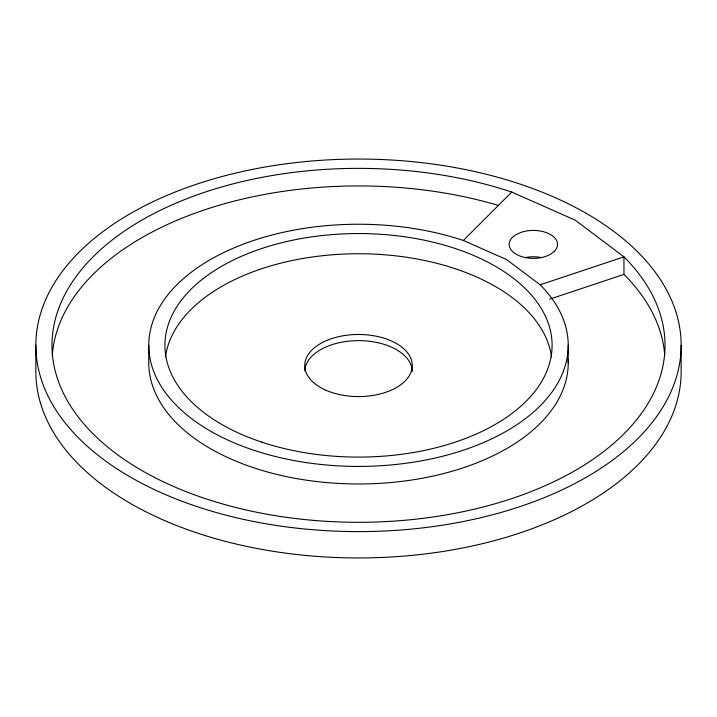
<?xml version="1.0" encoding="UTF-8"?>
<svg xmlns="http://www.w3.org/2000/svg" width="717" height="717" viewBox="0 0 717 717"><rect width="100%" height="100%" fill="white"/><g stroke="black" fill="none" stroke-linecap="round" stroke-linejoin="round"><path stroke-width="1.08" d="M511.759 192.066A306.517 176.965 0 0 0 56.643 314.602A306.517 176.965 0 0 0 411.728 519.61A306.517 176.965 0 0 0 623.951 256.847L540.125 284.783A209.722 121.083 0 0 1 394.915 464.571A209.722 121.083 0 0 1 151.959 324.299A209.722 121.083 0 0 1 463.361 240.464L511.759 192.066L575.24 220.191L623.951 256.847L623.951 274.405A306.517 176.965 0 0 1 664.731 355.22M549.679 299.168L623.951 274.405M463.361 240.464L506.794 259.706L540.125 284.783M681.15 345.325A322.65 186.277 0 0 1 197.175 506.65A322.65 186.277 0 0 1 197.175 184A322.65 186.277 0 0 1 681.15 345.325L681.15 371.675A322.65 186.277 0 0 1 358.5 557.951A322.65 186.277 0 0 1 35.85 371.675L35.85 345.325M568.222 345.325L568.222 362.892M148.778 345.325L148.778 362.892A209.722 121.083 0 0 0 361.314 483.966A209.722 121.083 0 0 0 568.151 359.638M165.493 356.896A193.59 111.771 0 0 1 358.5 253.755A193.59 111.771 0 0 1 551.507 356.896M52.269 355.22A306.517 176.965 0 0 1 498.369 205.42M525.05 257.609A24.199 13.973 0 0 1 541.595 257.609M304.743 370.904A53.775 31.046 0 0 1 358.948 340.629A53.775 31.046 0 0 1 412.275 371.424M554.286 251.38L550.441 254.275A24.199 13.973 0 0 1 516.222 254.275A24.199 13.973 0 0 1 516.213 234.522L521.223 232.299A24.199 13.973 0 0 1 550.441 234.513A24.199 13.973 0 0 1 554.286 251.38M261.705 442.12A193.59 111.771 0 0 0 552.09 345.325A193.59 111.771 0 0 0 261.705 248.53A193.59 111.771 0 0 0 261.705 442.12M326.11 390.308A53.775 31.046 0 0 0 411.872 369.327A53.775 31.046 0 0 0 337.519 336.936A53.775 31.046 0 0 0 326.11 390.308"/></g></svg>
